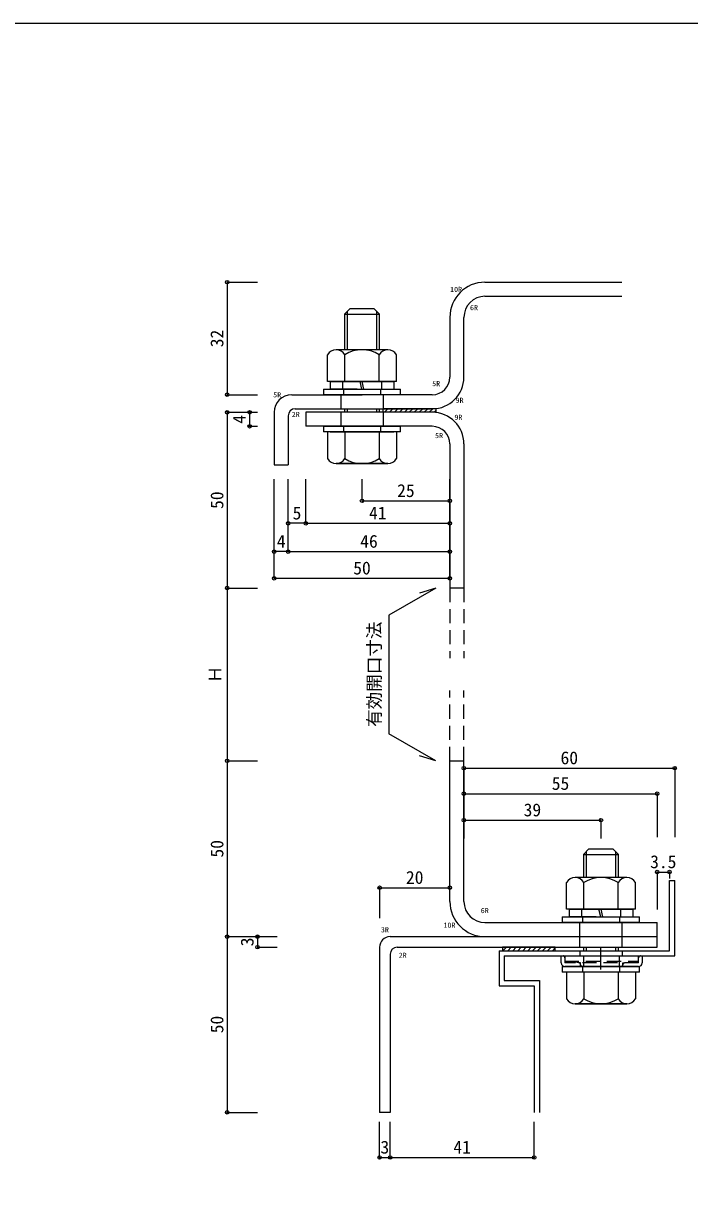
# Model space of a CAD drawing. Units: millimetres on the paper, enlarged 10 times, with parts at other scales. Extents: x -10475 to 9199, y -10092 to 10143.
# Drawn here: x 7343 to 8291, y 7846 to 9516 of the extents above; entities that cross this region are included whole.
import ezdxf
from ezdxf.enums import TextEntityAlignment as Align

# ---------------------------------------------------------------- set-up
doc = ezdxf.new("R2010")
doc.units = ezdxf.units.MM
doc.header["$LTSCALE"] = 10
doc.header["$PDMODE"] = 32
doc.header["$PDSIZE"] = 5
for name, pattern in [('CHAIN1', [8, 5, -1, 1, -1]), ('DASHED1', [1.8, 1.2, -0.6]), ('DASHED2', [3, 2, -1])]:
    doc.linetypes.add(name, pattern=pattern)
for name, color, linetype in [('0-8_FRP寸法', 3, 'Continuous'), ('0-F_図面枠', 7, 'Continuous'), ('E-0_FRP', 4, 'Continuous'), ('E-1_SUS', 7, 'Continuous'), ('E-8_FRP寸法', 3, 'Continuous'), ('E-B', 7, 'Continuous')]:
    doc.layers.add(name, color=color, linetype=linetype)
doc.styles.add('ＭＳ ゴシック', font='')
doc.styles.get('ＭＳ ゴシック').set_extended_font_data('MS Gothic')

msp = doc.modelspace()

# ---------------------------------------------------------------- linework, layer by layer
at = {"layer": '0-8_FRP寸法', "color": 7}
for p, q in [((7824.62, 8996.03), (7822.05, 9007.03)), ((7827.67, 8996.03), (7825.1, 9007.03)), ((8164.62, 8245.1), (8162.05, 8256.1)), ((8167.67, 8245.1), (8165.1, 8256.1))]:
    msp.add_line(p, q, dxfattribs=at)
at = {"layer": '0-F_図面枠'}
msp.add_lwpolyline([(9198.81, 6756.12), (9198.81, 9516.12), (5198.81, 9516.12), (5198.81, 6756.12)], dxfattribs=at)
at = {"layer": 'E-0_FRP'}
for p, q in [((7999.86, 9148.03), (8194.4, 9148.03)), ((7999.86, 9128.03), (8194.4, 9128.03)), ((7803.86, 9106.53), (7803.86, 9052.03)), ((7845.86, 9052.03), (7845.86, 9106.53)), ((7949.86, 9098.03), (7949.86, 9013.03)), ((7969.86, 9013.03), (7969.86, 9098.03)), ((7724.86, 8988.03), (7824.86, 8988.03)), ((7794.86, 8988.03), (7794.86, 8968.03)), ((7924.86, 8988.03), (7824.86, 8988.03)), ((7854.86, 8988.03), (7854.86, 8968.03)), ((7719.86, 8958.03), (7719.86, 8888.03)), ((7729.86, 8968.03), (7924.86, 8968.03)), ((7744.86, 8963.03), (7744.86, 8943.03)), ((7924.86, 8963.03), (7744.86, 8963.03)), ((7794.86, 8963.03), (7794.86, 8943.03)), ((7803.86, 8968.03), (7803.86, 8963.03)), ((7845.86, 8963.03), (7845.86, 8968.03)), ((7854.86, 8963.03), (7854.86, 8968.03)), ((7854.86, 8963.03), (7854.86, 8968.03)), ((7929.86, 8968.03), (7854.86, 8968.03)), ((7854.86, 8963.03), (7854.86, 8943.03)), ((7929.86, 8963.03), (7854.86, 8963.03)), ((7929.86, 8963.03), (7854.86, 8963.03)), ((7929.86, 8968.03), (7929.86, 8963.03)), ((7824.86, 8943.03), (7744.86, 8943.03)), ((7924.86, 8943.03), (7824.86, 8943.03)), ((7949.86, 8918.03), (7949.86, 8713.03)), ((7969.86, 8918.03), (7969.86, 8713.03)), ((7969.86, 8713.03), (7949.86, 8713.03)), ((7949.86, 8267.1), (7949.86, 8467.1)), ((7949.86, 8467.1), (7969.86, 8467.1)), ((7969.86, 8267.1), (7969.86, 8467.1)), ((8143.86, 8338.1), (8143.86, 8301.1)), ((8185.86, 8301.1), (8185.86, 8338.1)), ((7999.86, 8237.1), (8244.86, 8237.1)), ((8134.86, 8202.1), (8134.86, 8237.1)), ((8194.86, 8202.1), (8194.86, 8237.1)), ((8244.86, 8202.1), (8244.86, 8237.1)), ((7849.86, 8202.1), (7849.86, 7967.1)), ((7864.86, 8217.1), (7999.86, 8217.1)), ((7874.86, 8202.1), (8134.86, 8202.1)), ((7999.86, 8217.1), (8244.86, 8217.1)), ((8143.86, 8202.1), (8143.86, 8197.1)), ((8185.86, 8197.1), (8185.86, 8202.1)), ((8194.86, 8202.1), (8244.86, 8202.1)), ((7864.86, 8192.1), (7864.86, 7967.1)), ((7864.86, 7967.1), (7849.86, 7967.1))]:
    msp.add_line(p, q, dxfattribs=at)
at = {"layer": 'E-0_FRP', "color": 7}
for p, q in [((7799.86, 9102.53), (7849.86, 9102.53)), ((7799.86, 9102.53), (7799.86, 9052.03)), ((7849.86, 9102.53), (7842.36, 9110.03)), ((7849.86, 9052.03), (7849.86, 9102.53)), ((7775.79, 9007.03), (7775.79, 9044.95)), ((7861.67, 9052.03), (7788.05, 9052.03)), ((7800.32, 9007.03), (7800.32, 9044.95)), ((7849.4, 9007.03), (7849.4, 9044.95)), ((7873.94, 9007.03), (7873.94, 9044.95)), ((7873.94, 9007.03), (7775.79, 9007.03)), ((7779.61, 9007.03), (7779.61, 8996.03)), ((7779.61, 9007.03), (7824.86, 9007.03)), ((7823.66, 9007.03), (7780.18, 9007.03)), ((7797.11, 9007.03), (7797.11, 8996.03)), ((7825.83, 9007.03), (7870.11, 9007.03)), ((7872.18, 9007.03), (7834.4, 9007.03)), ((7852.61, 9007.03), (7852.61, 8996.03)), ((7870.11, 9007.03), (7870.11, 8996.03)), ((7769.86, 8996.03), (7879.86, 8996.03)), ((7769.86, 8996.03), (7769.86, 8988.03)), ((7879.86, 8988.03), (7769.86, 8988.03)), ((7779.61, 8996.03), (7823.89, 8996.03)), ((7817.96, 8996.03), (7780.18, 8996.03)), ((7798.61, 8996.03), (7798.61, 8988.03)), ((7824.86, 8996.03), (7870.11, 8996.03)), ((7851.11, 8996.03), (7851.11, 8988.03)), ((7879.86, 8988.03), (7879.86, 8996.03)), ((7799.86, 8968.03), (7799.86, 8963.18)), ((7849.86, 8963.03), (7849.86, 8968.03)), ((7769.86, 8943.03), (7769.86, 8935.03)), ((7769.86, 8943.03), (7879.86, 8943.03)), ((7798.61, 8943.03), (7798.61, 8935.03)), ((7851.11, 8943.03), (7851.11, 8935.03)), ((7879.86, 8935.03), (7879.86, 8943.03)), ((7879.86, 8935.03), (7769.86, 8935.03)), ((7873.94, 8935.03), (7775.79, 8935.03)), ((7775.79, 8935.03), (7775.79, 8897.11)), ((7779.61, 8935.03), (7824.86, 8935.03)), ((7779.61, 8935.03), (7823.89, 8935.03)), ((7823.66, 8935.03), (7780.18, 8935.03)), ((7817.96, 8935.03), (7780.18, 8935.03)), ((7800.32, 8935.03), (7800.32, 8897.11)), ((7824.86, 8935.03), (7870.11, 8935.03)), ((7825.83, 8935.03), (7870.11, 8935.03)), ((7872.18, 8935.03), (7834.4, 8935.03)), ((7849.4, 8935.03), (7849.4, 8897.11)), ((7873.94, 8935.03), (7873.94, 8897.11)), ((8189.86, 8334.1), (8182.36, 8341.6)), ((8139.86, 8334.1), (8189.86, 8334.1)), ((8139.86, 8334.1), (8139.86, 8301.1)), ((8189.86, 8301.1), (8189.86, 8334.1)), ((8201.67, 8301.1), (8128.05, 8301.1)), ((8115.79, 8256.1), (8115.79, 8294.02)), ((8140.32, 8256.1), (8140.32, 8294.02)), ((8189.4, 8256.1), (8189.4, 8294.02)), ((8213.94, 8256.1), (8213.94, 8294.02)), ((8262.36, 8297.1), (8269.86, 8297.1)), ((8213.94, 8256.1), (8115.79, 8256.1)), ((8119.61, 8256.1), (8119.61, 8245.1)), ((8119.61, 8256.1), (8164.86, 8256.1)), ((8163.66, 8256.1), (8120.18, 8256.1)), ((8137.11, 8256.1), (8137.11, 8245.1)), ((8165.83, 8256.1), (8210.11, 8256.1)), ((8212.18, 8256.1), (8174.4, 8256.1)), ((8192.61, 8256.1), (8192.61, 8245.1)), ((8210.11, 8256.1), (8210.11, 8245.1)), ((8109.86, 8245.1), (8219.86, 8245.1)), ((8109.86, 8245.1), (8109.86, 8237.1)), ((8219.86, 8237.1), (8109.86, 8237.1)), ((8119.61, 8245.1), (8163.89, 8245.1)), ((8157.96, 8245.1), (8120.18, 8245.1)), ((8138.61, 8245.1), (8138.61, 8237.1)), ((8164.86, 8245.1), (8210.11, 8245.1)), ((8191.11, 8245.1), (8191.11, 8237.1)), ((8219.86, 8237.1), (8219.86, 8245.1)), ((8139.86, 8202.1), (8139.86, 8197.1)), ((8189.86, 8197.1), (8189.86, 8202.1)), ((8108.48, 8189.6), (8223.48, 8189.6)), ((8108.48, 8179.6), (8108.48, 8189.6)), ((8223.48, 8189.6), (8223.48, 8179.6)), ((8109.86, 8174.6), (8109.86, 8166.6)), ((8109.86, 8174.6), (8219.86, 8174.6)), ((8218.48, 8174.6), (8113.48, 8174.6)), ((8138.61, 8174.6), (8138.61, 8166.6)), ((8191.11, 8174.6), (8191.11, 8166.6)), ((8219.86, 8166.6), (8219.86, 8174.6)), ((8219.86, 8166.6), (8109.86, 8166.6)), ((8213.94, 8166.6), (8115.79, 8166.6)), ((8115.79, 8166.6), (8115.79, 8128.69)), ((8140.32, 8166.6), (8140.32, 8128.69)), ((8189.4, 8166.6), (8189.4, 8128.69)), ((8213.94, 8166.6), (8213.94, 8128.69))]:
    msp.add_line(p, q, dxfattribs=at)
at = {"layer": 'E-0_FRP', "linetype": 'DASHED1'}
for p, q in [((7856.82, 8963.03), (7861.82, 8968.03)), ((7863.89, 8963.03), (7868.89, 8968.03)), ((7870.96, 8963.03), (7875.96, 8968.03)), ((7878.03, 8963.03), (7883.03, 8968.03)), ((7885.1, 8963.03), (7890.1, 8968.03)), ((7892.17, 8963.03), (7897.17, 8968.03)), ((7899.24, 8963.03), (7904.24, 8968.03)), ((7906.31, 8963.03), (7911.31, 8968.03)), ((7913.38, 8963.03), (7918.38, 8968.03)), ((7920.46, 8963.03), (7925.46, 8968.03)), ((7927.53, 8963.03), (7929.86, 8965.37)), ((7927.53, 8963.03), (7929.86, 8965.37))]:
    msp.add_line(p, q, dxfattribs=at)
at = {"layer": 'E-0_FRP', "linetype": 'DASHED2'}
for p, q in [((7949.86, 8713.03), (7949.86, 8613.03)), ((7969.86, 8713.03), (7969.86, 8613.03)), ((7949.86, 8467.1), (7949.86, 8567.1)), ((7969.86, 8467.1), (7969.86, 8567.1)), ((8113.48, 8189.6), (8113.48, 8187.1)), ((8140.73, 8174.6), (8140.73, 8189.6)), ((8191.23, 8174.6), (8191.23, 8189.6)), ((8218.48, 8187.1), (8218.48, 8189.6)), ((8113.48, 8182.1), (8218.48, 8182.1)), ((8135.98, 8179.6), (8113.48, 8182.1)), ((8135.98, 8177.1), (8135.98, 8179.6)), ((8195.98, 8179.6), (8218.48, 8182.1)), ((8195.98, 8177.1), (8195.98, 8179.6))]:
    msp.add_line(p, q, dxfattribs=at)
at = {"layer": 'E-0_FRP', "color": 7, "linetype": 'DASHED2'}
for p, q in [((8113.48, 8187.1), (8113.48, 8179.6)), ((8218.48, 8179.6), (8218.48, 8187.1)), ((8218.48, 8179.6), (8113.48, 8179.6)), ((8135.98, 8174.6), (8135.98, 8177.1)), ((8195.98, 8174.6), (8195.98, 8177.1))]:
    msp.add_line(p, q, dxfattribs=at)
at = {"layer": 'E-0_FRP', "color": 2, "linetype": 'CHAIN1'}
msp.add_line((8164.86, 8170.29), (8164.86, 8200.48), dxfattribs=at)
at = {"layer": 'E-0_FRP', "color": 7}
for points in [[(7842.36, 9110.03), (7807.36, 9110.03), (7799.86, 9102.53)], [(7861.67, 8890.03), (7788.05, 8890.03), (7861.67, 8890.03)], [(8182.36, 8341.6), (8147.36, 8341.6), (8139.86, 8334.1)], [(8201.67, 8121.6), (8128.05, 8121.6), (8201.67, 8121.6)]]:
    msp.add_lwpolyline(points, dxfattribs=at)
at = {"layer": 'E-0_FRP'}
for points in [[(7699.86, 8963.03), (7699.86, 8888.03), (7719.86, 8888.03)], [(8134.86, 8202.1), (8185.86, 8202.1), (8194.86, 8202.1)]]:
    msp.add_lwpolyline(points, dxfattribs=at)
for centre, radius, start, end in [((7999.86, 9098.03), 50, 90, 180), ((7999.86, 9098.03), 30, 90, 180), ((7924.86, 9013.03), 25, 270, 0), ((7924.86, 9013.03), 45, 270, 0), ((7724.86, 8963.03), 25, 90, 180), ((7729.86, 8958.03), 10, 90, 180), ((7924.86, 8918.03), 45, 0, 90), ((7924.86, 8918.03), 25, 0, 90), ((7999.86, 8267.1), 50, 180, 270), ((7999.86, 8267.1), 30, 180, 270), ((7864.86, 8202.1), 15, 90, 180), ((7874.86, 8192.1), 10, 90, 180), ((7874.86, 8192.1), 10, 90, 180)]:
    msp.add_arc(centre, radius, start, end, dxfattribs=at)
at = {"layer": 'E-0_FRP', "color": 7}
for centre, radius, start, end in [((7788.05, 9037.86), 14.17, 29.99985, 149.99985), ((7824.86, 9005.99), 46.04, 57.79585, 122.2043), ((7861.67, 9037.86), 14.17, 29.99985, 149.99985), ((7788.05, 8904.2), 14.17, 210.00015, 330.00015), ((7824.86, 8936.07), 46.04, 237.7957, 302.20415), ((7861.67, 8904.2), 14.17, 210.00015, 330.00015), ((8128.05, 8286.94), 14.17, 29.99985, 149.99985), ((8164.86, 8255.06), 46.04, 57.79585, 122.2043), ((8201.67, 8286.94), 14.17, 29.99985, 149.99985), ((8113.48, 8179.6), 5, 180, 270), ((8218.48, 8179.6), 5, 270, 0), ((8128.05, 8135.77), 14.17, 210.00015, 330.00015), ((8164.86, 8167.64), 46.04, 237.7957, 302.20415), ((8201.67, 8135.77), 14.17, 210.00015, 330.00015)]:
    msp.add_arc(centre, radius, start, end, dxfattribs=at)
at = {"layer": 'E-0_FRP', "color": 7, "linetype": 'DASHED2'}
for centre, start, end in [((8110.98, 8187.1), 0, 90), ((8220.98, 8187.1), 90, 180), ((8133.48, 8177.1), 0, 90), ((8198.48, 8177.1), 90, 180)]:
    msp.add_arc(centre, 2.5, start, end, dxfattribs=at)
at = {"layer": 'E-0_FRP', "linetype": 'DASHED2'}
for centre, start, end in [((8138.48, 8177.1), 180, 270), ((8193.48, 8177.1), 270, 0)]:
    msp.add_arc(centre, 2.5, start, end, dxfattribs=at)
at = {"layer": 'E-1_SUS'}
for p, q in [((8262.36, 8197.1), (8262.36, 8297.1)), ((8269.86, 8189.6), (8269.86, 8297.1)), ((8019.86, 8197.1), (8019.86, 8147.1)), ((8019.86, 8197.1), (8262.36, 8197.1)), ((8027.36, 8189.6), (8027.36, 8154.6)), ((8027.36, 8189.6), (8134.86, 8189.6)), ((8019.86, 8147.1), (8069.86, 8147.1)), ((8069.86, 8147.1), (8069.86, 7967.1))]:
    msp.add_line(p, q, dxfattribs=at)
at = {"layer": 'E-1_SUS', "color": 4}
for p, q in [((8024.86, 8202.1), (8024.86, 8197.1)), ((8099.86, 8197.1), (8099.86, 8202.1)), ((8099.86, 8197.1), (8099.86, 8202.1)), ((8024.86, 8197.1), (8099.86, 8197.1)), ((8024.86, 8197.1), (8099.86, 8197.1))]:
    msp.add_line(p, q, dxfattribs=at)
at = {"layer": 'E-1_SUS', "color": 4, "linetype": 'DASHED1'}
for p, q in [((8025.26, 8197.1), (8030.26, 8202.1)), ((8032.33, 8197.1), (8037.33, 8202.1)), ((8039.4, 8197.1), (8044.4, 8202.1)), ((8046.47, 8197.1), (8051.47, 8202.1)), ((8053.54, 8197.1), (8058.54, 8202.1)), ((8060.62, 8197.1), (8065.62, 8202.1)), ((8067.69, 8197.1), (8072.69, 8202.1)), ((8074.76, 8197.1), (8079.76, 8202.1)), ((8081.83, 8197.1), (8086.83, 8202.1)), ((8088.9, 8197.1), (8093.9, 8202.1)), ((8095.97, 8197.1), (8099.86, 8200.99))]:
    msp.add_line(p, q, dxfattribs=at)
at = {"layer": 'E-1_SUS', "color": 4}
msp.add_lwpolyline([(8099.86, 8202.1), (8024.86, 8202.1), (8024.86, 8197.1)], dxfattribs=at)
at = {"layer": 'E-1_SUS'}
for points in [[(8134.86, 8197.1), (8134.86, 8189.6), (8194.86, 8189.6)], [(8194.86, 8197.1), (8194.86, 8189.6), (8269.86, 8189.6)], [(8027.36, 8154.6), (8077.36, 8154.6), (8077.36, 7967.1)]]:
    msp.add_lwpolyline(points, dxfattribs=at)
at = {"layer": 'E-8_FRP寸法', "color": 4}
for p, q in [((7633.06, 9148.03), (7633.06, 8988.03)), ((7633.06, 8963.03), (7633.06, 8713.03)), ((7664.89, 8963.03), (7664.89, 8943.03)), ((7824.86, 8836.94), (7949.86, 8836.94)), ((7744.86, 8805.06), (7719.86, 8805.06)), ((7744.86, 8805.06), (7949.86, 8805.06)), ((7719.86, 8764.86), (7949.86, 8764.86)), ((7699.86, 8726.85), (7949.86, 8726.85)), ((7633.06, 8713.03), (7633.06, 8467.1)), ((7633.06, 8467.1), (7633.06, 8217.1)), ((7969.86, 8456.81), (8269.86, 8456.81)), ((7969.86, 8420.42), (8244.86, 8420.42)), ((7969.86, 8382.72), (8164.86, 8382.72)), ((8244.86, 8308.98), (8262.36, 8308.98)), ((7849.86, 8286.64), (7949.86, 8286.64)), ((7633.06, 8217.1), (7633.06, 7967.1)), ((7676.07, 8217.1), (7676.07, 8202.1)), ((7849.86, 7902.95), (7864.86, 7902.95)), ((7864.86, 7902.95), (8069.86, 7902.95))]:
    msp.add_line(p, q, dxfattribs=at)
at = {"layer": 'E-8_FRP寸法'}
for p, q in [((7633.06, 9148.03), (7676.07, 9148.03)), ((7633.06, 8988.03), (7676.07, 8988.03)), ((7633.06, 8963.03), (7676.07, 8963.03)), ((7633.06, 8963.03), (7676.07, 8963.03)), ((7664.89, 8963.03), (7676.07, 8963.03)), ((7664.89, 8943.03), (7676.07, 8943.03)), ((7699.86, 8726.85), (7699.86, 8867.9)), ((7719.86, 8764.86), (7719.86, 8867.9)), ((7744.86, 8805.06), (7744.86, 8867.9)), ((7824.86, 8836.94), (7824.86, 8867.9)), ((7949.86, 8836.94), (7949.86, 8867.9)), ((7949.86, 8791.41), (7949.86, 8867.9)), ((7949.86, 8751.21), (7949.86, 8867.9)), ((7949.86, 8726.85), (7949.86, 8867.9)), ((7633.06, 8713.03), (7676.07, 8713.03)), ((7633.06, 8467.1), (7676.07, 8467.1)), ((7969.86, 8456.81), (7969.86, 8358.68)), ((8269.86, 8456.81), (8269.86, 8358.68)), ((7969.86, 8420.42), (7969.86, 8358.68)), ((8244.86, 8420.42), (8244.86, 8358.68)), ((7969.86, 8382.72), (7969.86, 8356.73)), ((8164.86, 8382.72), (8164.86, 8356.73)), ((8244.86, 8308.98), (8244.86, 8255.5)), ((8262.36, 8308.98), (8262.36, 8299.63)), ((7849.86, 8286.64), (7849.86, 8243.48)), ((7633.06, 8217.1), (7676.07, 8217.1)), ((7633.06, 8217.1), (7676.07, 8217.1)), ((7676.07, 8217.1), (7704.17, 8217.1)), ((7676.07, 8202.1), (7704.17, 8202.1)), ((7633.06, 7967.1), (7676.07, 7967.1)), ((7849.86, 7902.95), (7849.86, 7953.52)), ((7864.86, 7902.95), (7864.86, 7953.52)), ((8069.86, 7902.95), (8069.86, 7953.52))]:
    msp.add_line(p, q, dxfattribs=at)
at = {"layer": 'E-8_FRP寸法', "color": 2}
for p, q in [((7929.86, 8713.03), (7863.15, 8674.51)), ((7929.86, 8713.03), (7906.85, 8705.77)), ((7863.15, 8674.51), (7863.15, 8505.62)), ((7929.86, 8467.1), (7863.15, 8505.62)), ((7929.86, 8467.1), (7906.85, 8474.36))]:
    msp.add_line(p, q, dxfattribs=at)
at = {"layer": 'E-8_FRP寸法', "color": 6}
for p in [(7633.06, 9148.03), (7633.06, 8988.03), (7633.06, 8963.03), (7664.89, 8963.03), (7664.89, 8943.03), (7824.86, 8836.94), (7949.86, 8836.94), (7719.86, 8805.06), (7744.86, 8805.06), (7949.86, 8805.06), (7719.86, 8764.86), (7949.86, 8764.86), (7699.86, 8726.85), (7949.86, 8726.85), (7633.06, 8713.03), (7633.06, 8467.1), (7969.86, 8456.81), (8269.86, 8456.81), (7969.86, 8420.42), (8244.86, 8420.42), (7969.86, 8382.72), (8164.86, 8382.72), (8244.86, 8308.98), (8262.36, 8308.98), (7849.86, 8286.64), (7949.86, 8286.64), (7633.06, 8217.1), (7676.07, 8217.1), (7676.07, 8202.1), (7633.06, 7967.1), (7849.86, 7902.95), (7864.86, 7902.95), (8069.86, 7902.95)]:
    msp.add_point(p, dxfattribs=at)
at = {"layer": 'E-B', "color": 4}
msp.add_line((7719.86, 8764.86), (7699.86, 8764.86), dxfattribs=at)
at = {"layer": 'E-B', "color": 6}
for p in [(7699.86, 8764.86), (7719.86, 8764.86)]:
    msp.add_point(p, dxfattribs=at)

# ---------------------------------------------------------------- texts
at = {"layer": 'E-8_FRP寸法', "color": 6, "style": 'ＭＳ ゴシック'}
for s, p in [('10R', (7950.12, 9131.95)), ('6R', (7978.49, 9106.03)), ('5R', (7924.67, 8997.95)), ('5R', (7698.41, 8982.03)), ('9R', (7957.98, 8974.25)), ('2R', (7724.86, 8954.08)), ('9R', (7956.3, 8950.03)), ('5R', (7928.8, 8924)), ('6R', (7993.79, 8248.32)), ('10R', (7940.69, 8227.54)), ('3R', (7851.73, 8221.01)), ('2R', (7877.01, 8184.73))]:
    msp.add_text(s, height=7.331, dxfattribs=at).set_placement(p, align=Align.BOTTOM_LEFT)
at = {"layer": 'E-8_FRP寸法', "style": 'ＭＳ ゴシック'}
for s, p in [('32', (7633.06, 9055.53)), ('4', (7664.89, 8946.78)), ('50', (7633.06, 8825.53)), ('有効開口寸法', (7856.88, 8515.37)), ('Ｈ', (7630.31, 8577.6)), ('50', (7633.06, 8329.6)), ('3', (7676.07, 8203.35)), ('50', (7633.06, 8079.6))]:
    msp.add_text(s, height=18.33, rotation=90, dxfattribs=at).set_placement(p, align=Align.BOTTOM_LEFT)
for s, p in [('25', (7874.86, 8836.94)), ('5', (7726.11, 8805.06)), ('41', (7834.86, 8805.06)), ('46', (7822.36, 8764.86)), ('50', (7812.36, 8726.85)), ('60', (8107.36, 8456.81)), ('55', (8094.86, 8420.42)), ('39', (8054.86, 8382.72)), ('3.5', (8234.86, 8308.98)), ('20', (7887.36, 8286.64)), ('3', (7851.11, 7902.95)), ('41', (7954.86, 7902.95))]:
    msp.add_text(s, height=18.33, dxfattribs=at).set_placement(p, align=Align.BOTTOM_LEFT)
at = {"layer": 'E-B', "color": 3, "style": 'ＭＳ ゴシック'}
msp.add_text('4', height=18.33, dxfattribs=at).set_placement((7703.61, 8764.86), align=Align.BOTTOM_LEFT)

doc.saveas('drawing.dxf')
